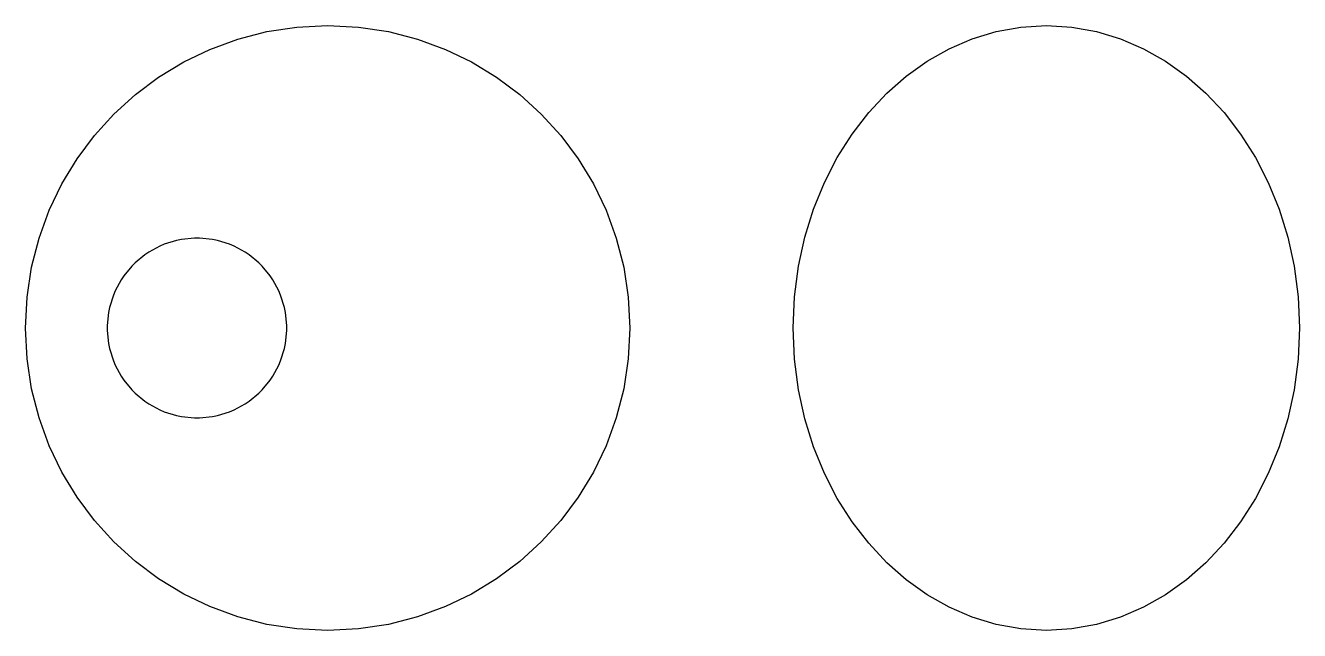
# Model space of a CAD drawing. Header units: millimetres. Extents: x 5 to 83, y -42 to -5.
import ezdxf

# ---------------------------------------------------------------- set-up
doc = ezdxf.new("R2010")
doc.units = ezdxf.units.MM

msp = doc.modelspace()

# ---------------------------------------------------------------- linework, layer by layer
at = {"layer": 'CUT'}
for points in [[(25.389, -5.096), (27.225, -5.376), (28.997, -5.832), (30.706, -6.457), (32.31, -7.23), (33.844, -8.162), (35.26, -9.221), (36.578, -10.418), (37.775, -11.736), (38.834, -13.152), (39.766, -14.686), (40.539, -16.29), (41.164, -17.999), (41.62, -19.771), (41.9, -21.607), (41.996, -23.498), (41.9, -25.389), (41.62, -27.225), (41.164, -28.997), (40.539, -30.706), (39.766, -32.31), (38.834, -33.844), (37.775, -35.26), (36.578, -36.578), (35.26, -37.775), (33.844, -38.834), (32.31, -39.766), (30.706, -40.539), (28.997, -41.164), (27.225, -41.62), (25.389, -41.9), (23.498, -41.996), (21.607, -41.9), (19.771, -41.62), (17.999, -41.164), (16.29, -40.539), (14.686, -39.766), (13.152, -38.834), (11.736, -37.775), (10.418, -36.578), (9.221, -35.26), (8.162, -33.844), (7.23, -32.31), (6.457, -30.706), (5.832, -28.997), (5.376, -27.225), (5.096, -25.389), (5, -23.498), (5.096, -21.607), (5.376, -19.771), (5.832, -17.999), (6.457, -16.29), (7.23, -14.686), (8.162, -13.152), (9.221, -11.736), (10.418, -10.418), (11.736, -9.221), (13.152, -8.162), (14.686, -7.23), (16.29, -6.457), (17.999, -5.832), (19.771, -5.376), (21.607, -5.096), (23.498, -5)], [(69.055, -5.092), (70.565, -5.363), (72.03, -5.807), (73.45, -6.418), (74.791, -7.178), (76.068, -8.091), (77.259, -9.138), (78.371, -10.328), (79.381, -11.635), (80.29, -13.065), (81.079, -14.594), (81.747, -16.223), (82.28, -17.938), (82.668, -19.713), (82.91, -21.582), (82.993, -23.497), (82.91, -25.412), (82.668, -27.281), (82.28, -29.056), (81.747, -30.771), (81.079, -32.4), (80.29, -33.929), (79.381, -35.359), (78.371, -36.666), (77.259, -37.856), (76.068, -38.903), (74.791, -39.816), (73.45, -40.576), (72.03, -41.187), (70.565, -41.631), (69.055, -41.902), (67.495, -41.994), (65.934, -41.902), (64.424, -41.631), (62.959, -41.187), (61.539, -40.576), (60.198, -39.816), (58.921, -38.903), (57.73, -37.856), (56.618, -36.666), (55.608, -35.359), (54.699, -33.929), (53.91, -32.4), (53.242, -30.771), (52.709, -29.056), (52.321, -27.281), (52.079, -25.412), (51.996, -23.497), (52.079, -21.582), (52.321, -19.713), (52.709, -17.938), (53.242, -16.223), (53.91, -14.594), (54.699, -13.065), (55.608, -11.635), (56.618, -10.328), (57.73, -9.138), (58.921, -8.091), (60.198, -7.178), (61.539, -6.418), (62.959, -5.807), (64.424, -5.363), (65.934, -5.092), (67.495, -5)], [(14.542, -18.087), (14.248, -18.146), (13.497, -18.379), (13.225, -18.494), (12.546, -18.863), (12.307, -19.025), (11.715, -19.514), (11.514, -19.715), (11.025, -20.307), (10.863, -20.546), (10.494, -21.225), (10.379, -21.497), (10.146, -22.248), (10.087, -22.542), (10.006, -23.348), (10.006, -23.648), (10.087, -24.454), (10.146, -24.748), (10.379, -25.499), (10.494, -25.771), (10.863, -26.45), (11.025, -26.689), (11.514, -27.281), (11.715, -27.482), (12.307, -27.971), (12.546, -28.133), (13.225, -28.502), (13.497, -28.617), (14.248, -28.85), (14.542, -28.909), (15.348, -28.99), (15.648, -28.99), (16.454, -28.909), (16.748, -28.85), (17.499, -28.617), (17.771, -28.502), (18.45, -28.133), (18.689, -27.971), (19.281, -27.482), (19.482, -27.281), (19.971, -26.689), (20.133, -26.45), (20.502, -25.771), (20.617, -25.499), (20.85, -24.748), (20.909, -24.454), (20.99, -23.648), (20.99, -23.348), (20.909, -22.542), (20.85, -22.248), (20.617, -21.497), (20.502, -21.225), (20.133, -20.546), (19.971, -20.307), (19.482, -19.715), (19.281, -19.514), (18.689, -19.025), (18.45, -18.863), (17.771, -18.494), (17.499, -18.379), (16.748, -18.146), (16.454, -18.087), (15.648, -18.006), (15.348, -18.006)]]:
    msp.add_lwpolyline(points, close=True, dxfattribs=at)

doc.saveas('drawing.dxf')
